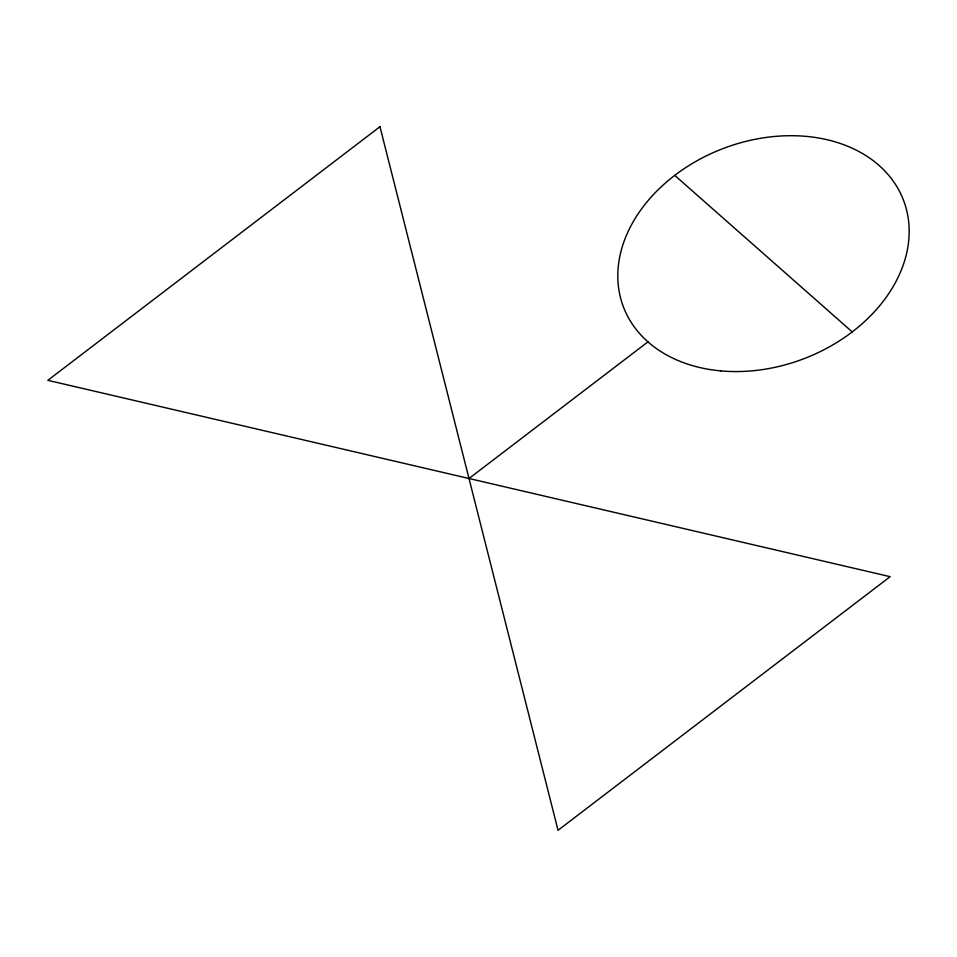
<?xml version="1.0" encoding="UTF-8"?>
<svg xmlns="http://www.w3.org/2000/svg" width="957" height="957" viewBox="0 0 957 957"><rect width="100%" height="100%" fill="white"/><g stroke="black" fill="none" stroke-linecap="round" stroke-linejoin="round"><path stroke-width="1.44" d="M469.002 478.5L647.949 341.864M674.745 175.382L852.22 331.9M379.965 126.719L47.85 380.324L890.154 576.676L558.039 830.281L379.965 126.719M720.848 370.897A149.854 112.579 -20.8 0 0 905.442 205.899A149.854 112.579 -20.8 0 0 664.158 184.115A149.854 112.579 -20.8 0 0 720.848 370.897"/></g></svg>
